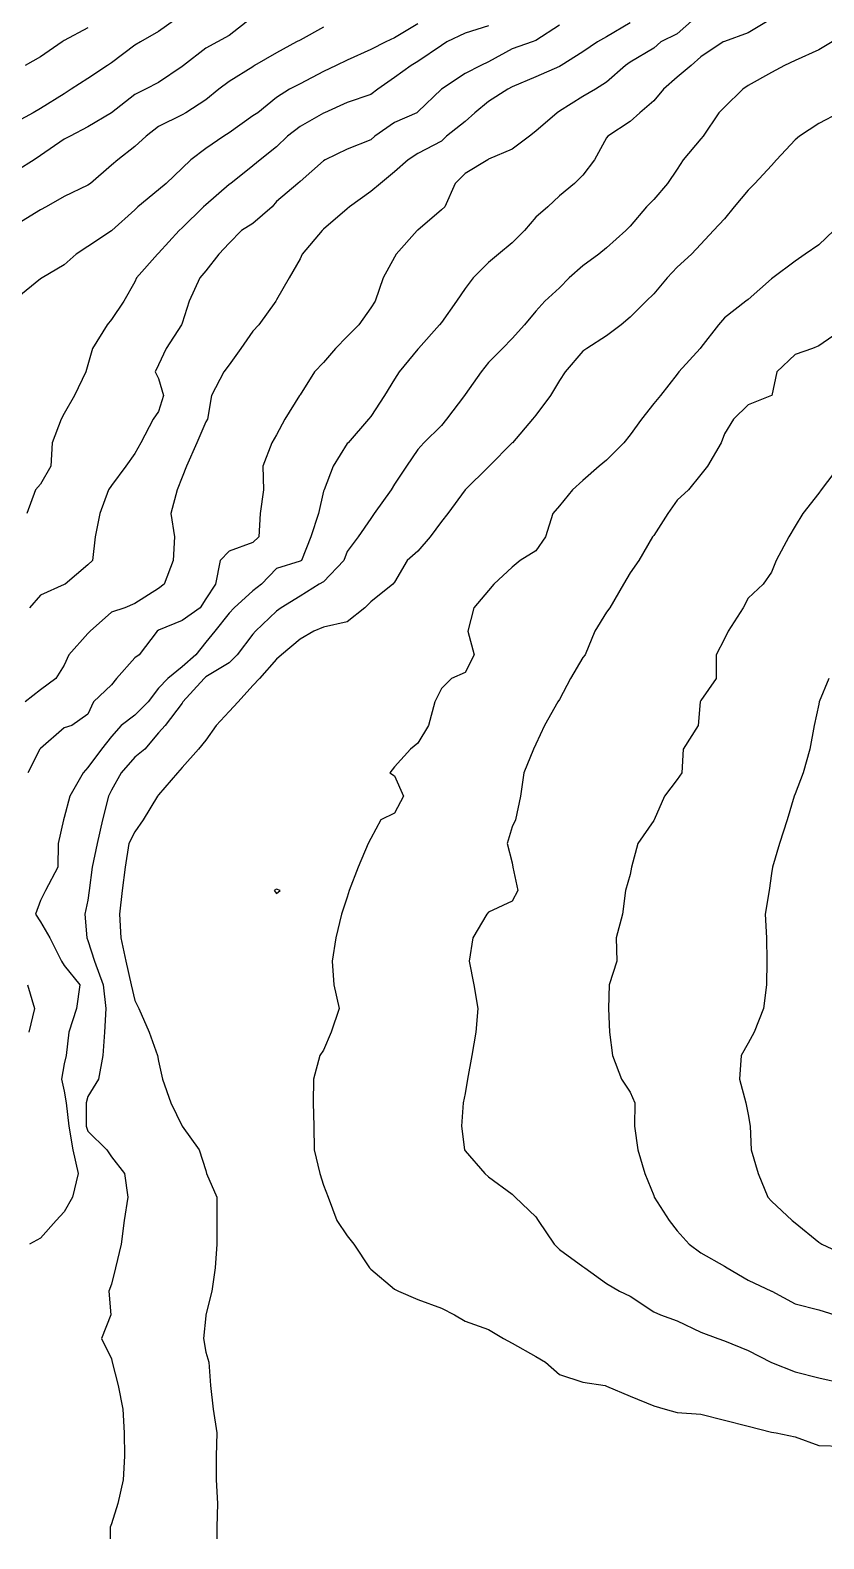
# Model space of a CAD drawing. Header units: metres. Extents: x 2681030 to 2681330, y 1246000 to 1246290.
# Drawn here: x 2681243.53 to 2681260.36, y 1246000 to 1246032 of the extents above; entities that cross this region are included whole.
import ezdxf

# ---------------------------------------------------------------- set-up
doc = ezdxf.new("R2010")
doc.units = ezdxf.units.M
doc.layers.add('BASIS_HOEHENLINIEN', color=8, linetype='Continuous')

msp = doc.modelspace()

# ---------------------------------------------------------------- linework, layer by layer
at = {"layer": 'BASIS_HOEHENLINIEN'}
for points in [[(2681248.21, 1246032.25, 0), (2681247.75, 1246031.884, 0), (2681247.503, 1246031.75, 0), (2681247.25, 1246031.619, 0), (2681246.777, 1246031.25, 0), (2681246.75, 1246031.228, 0), (2681246.25, 1246030.893, 0), (2681245.976, 1246030.75, 0), (2681245.75, 1246030.634, 0), (2681245.254, 1246030.25, 0), (2681245.25, 1246030.246, 0), (2681244.75, 1246029.948, 0), (2681244.379, 1246029.75, 0), (2681244.25, 1246029.688, 0), (2681243.75, 1246029.341, 0), (2681243.611, 1246029.25, 0), (2681243.25, 1246029.026, 0)], [(2681246.636, 1246032.25, 0), (2681246.25, 1246031.975, 0), (2681245.868, 1246031.75, 0), (2681245.75, 1246031.679, 0), (2681245.25, 1246031.31, 0), (2681245.168, 1246031.25, 0), (2681244.75, 1246030.976, 0), (2681244.396, 1246030.75, 0), (2681244.25, 1246030.651, 0), (2681243.75, 1246030.337, 0), (2681243.593, 1246030.25, 0), (2681243.25, 1246030.064, 0)], [(2681251.75, 1246032.137, 0), (2681251.25, 1246031.836, 0), (2681251.067, 1246031.75, 0), (2681250.75, 1246031.591, 0), (2681250.25, 1246031.362, 0), (2681250.019, 1246031.25, 0), (2681249.75, 1246031.124, 0), (2681249.25, 1246030.86, 0), (2681249.03, 1246030.75, 0), (2681248.75, 1246030.573, 0), (2681248.353, 1246030.25, 0), (2681248.25, 1246030.181, 0), (2681247.75, 1246029.82, 0), (2681247.632, 1246029.75, 0), (2681247.25, 1246029.489, 0), (2681246.937, 1246029.25, 0), (2681246.75, 1246029.072, 0), (2681246.414, 1246028.75, 0), (2681246.25, 1246028.61, 0), (2681245.814, 1246028.25, 0), (2681245.75, 1246028.188, 0), (2681245.26, 1246027.75, 0), (2681245.25, 1246027.742, 0), (2681244.75, 1246027.413, 0), (2681244.506, 1246027.25, 0), (2681244.25, 1246027.023, 0), (2681243.783, 1246026.75, 0), (2681243.75, 1246026.728, 0), (2681243.25, 1246026.323, 0)], [(2681249.75, 1246032.066, 0), (2681249.25, 1246031.788, 0), (2681249.178, 1246031.75, 0), (2681248.75, 1246031.522, 0), (2681248.287, 1246031.25, 0), (2681248.25, 1246031.224, 0), (2681247.75, 1246030.914, 0), (2681247.532, 1246030.75, 0), (2681247.25, 1246030.523, 0), (2681246.831, 1246030.25, 0), (2681246.75, 1246030.205, 0), (2681246.25, 1246029.954, 0), (2681245.987, 1246029.75, 0), (2681245.75, 1246029.533, 0), (2681245.387, 1246029.25, 0), (2681245.25, 1246029.14, 0), (2681244.804, 1246028.75, 0), (2681244.75, 1246028.713, 0), (2681244.25, 1246028.469, 0), (2681243.868, 1246028.25, 0), (2681243.75, 1246028.186, 0), (2681243.25, 1246027.885, 0)], [(2681256.25, 1246032.158, 0), (2681255.75, 1246031.862, 0), (2681255.556, 1246031.75, 0), (2681255.25, 1246031.543, 0), (2681254.787, 1246031.25, 0), (2681254.75, 1246031.227, 0), (2681254.25, 1246031.01, 0), (2681253.75, 1246030.801, 0), (2681253.655, 1246030.75, 0), (2681253.25, 1246030.485, 0), (2681252.955, 1246030.25, 0), (2681252.75, 1246030.064, 0), (2681252.355, 1246029.75, 0), (2681252.25, 1246029.647, 0), (2681251.75, 1246029.381, 0), (2681251.545, 1246029.25, 0), (2681251.25, 1246028.997, 0), (2681250.955, 1246028.75, 0), (2681250.75, 1246028.577, 0), (2681250.301, 1246028.25, 0), (2681250.25, 1246028.212, 0), (2681249.75, 1246027.78, 0), (2681249.72, 1246027.75, 0), (2681249.299, 1246027.25, 0), (2681249.25, 1246027.15, 0), (2681249.02, 1246026.75, 0), (2681248.75, 1246026.279, 0), (2681248.735, 1246026.25, 0), (2681248.377, 1246025.75, 0), (2681248.25, 1246025.617, 0), (2681247.997, 1246025.25, 0), (2681247.75, 1246024.901, 0), (2681247.635, 1246024.75, 0), (2681247.374, 1246024.25, 0), (2681247.286, 1246023.75, 0), (2681247.25, 1246023.695, 0), (2681247.06, 1246023.25, 0), (2681246.843, 1246022.75, 0), (2681246.75, 1246022.516, 0), (2681246.644, 1246022.25, 0), (2681246.511, 1246021.75, 0), (2681246.588, 1246021.25, 0), (2681246.562, 1246020.75, 0), (2681246.371, 1246020.25, 0), (2681246.25, 1246020.154, 0), (2681245.75, 1246019.84, 0), (2681245.536, 1246019.75, 0), (2681245.25, 1246019.657, 0), (2681244.8, 1246019.25, 0), (2681244.75, 1246019.201, 0), (2681244.351, 1246018.75, 0), (2681244.25, 1246018.531, 0), (2681244.072, 1246018.25, 0), (2681243.75, 1246018.006, 0), (2681243.421, 1246017.75, 0)], [(2681244.75, 1246032.053, 0), (2681244.25, 1246031.78, 0), (2681244.203, 1246031.75, 0), (2681243.75, 1246031.432, 0), (2681243.425, 1246031.25, 0)], [(2681253.25, 1246032.095, 0), (2681252.75, 1246031.94, 0), (2681252.362, 1246031.75, 0), (2681252.25, 1246031.674, 0), (2681251.75, 1246031.332, 0), (2681251.606, 1246031.25, 0), (2681251.25, 1246030.999, 0), (2681250.898, 1246030.75, 0), (2681250.75, 1246030.637, 0), (2681250.25, 1246030.466, 0), (2681249.77, 1246030.25, 0), (2681249.75, 1246030.241, 0), (2681249.25, 1246029.955, 0), (2681248.987, 1246029.75, 0), (2681248.75, 1246029.522, 0), (2681248.404, 1246029.25, 0), (2681248.25, 1246029.124, 0), (2681247.78, 1246028.75, 0), (2681247.75, 1246028.727, 0), (2681247.25, 1246028.293, 0), (2681247.201, 1246028.25, 0), (2681246.75, 1246027.805, 0), (2681246.689, 1246027.75, 0), (2681246.25, 1246027.27, 0), (2681246.227, 1246027.25, 0), (2681245.781, 1246026.75, 0), (2681245.75, 1246026.662, 0), (2681245.517, 1246026.25, 0), (2681245.25, 1246025.863, 0), (2681245.159, 1246025.75, 0), (2681244.852, 1246025.25, 0), (2681244.75, 1246024.902, 0), (2681244.708, 1246024.75, 0), (2681244.465, 1246024.25, 0), (2681244.25, 1246023.869, 0), (2681244.182, 1246023.75, 0), (2681243.997, 1246023.25, 0), (2681243.964, 1246022.75, 0), (2681243.75, 1246022.372, 0), (2681243.638, 1246022.25, 0), (2681243.458, 1246021.75, 0)], [(2681257.616, 1246032.25, 0), (2681257.25, 1246031.925, 0), (2681256.901, 1246031.75, 0), (2681256.75, 1246031.618, 0), (2681256.25, 1246031.32, 0), (2681256.155, 1246031.25, 0), (2681255.75, 1246030.895, 0), (2681255.517, 1246030.75, 0), (2681255.25, 1246030.591, 0), (2681254.75, 1246030.279, 0), (2681254.701, 1246030.25, 0), (2681254.25, 1246029.856, 0), (2681254.113, 1246029.75, 0), (2681253.75, 1246029.476, 0), (2681253.25, 1246029.262, 0), (2681253.233, 1246029.25, 0), (2681252.75, 1246028.962, 0), (2681252.537, 1246028.75, 0), (2681252.32, 1246028.25, 0), (2681252.25, 1246028.19, 0), (2681251.75, 1246027.759, 0), (2681251.735, 1246027.75, 0), (2681251.287, 1246027.25, 0), (2681251.25, 1246027.186, 0), (2681251.011, 1246026.75, 0), (2681250.843, 1246026.25, 0), (2681250.75, 1246026.108, 0), (2681250.498, 1246025.75, 0), (2681250.25, 1246025.506, 0), (2681250.003, 1246025.25, 0), (2681249.75, 1246024.952, 0), (2681249.559, 1246024.75, 0), (2681249.25, 1246024.264, 0), (2681249.242, 1246024.25, 0), (2681248.93, 1246023.75, 0), (2681248.75, 1246023.417, 0), (2681248.652, 1246023.25, 0), (2681248.459, 1246022.75, 0), (2681248.476, 1246022.25, 0), (2681248.406, 1246021.75, 0), (2681248.376, 1246021.25, 0), (2681248.25, 1246021.131, 0), (2681247.75, 1246020.95, 0), (2681247.557, 1246020.75, 0), (2681247.459, 1246020.25, 0), (2681247.25, 1246019.939, 0), (2681247.135, 1246019.75, 0), (2681246.75, 1246019.481, 0), (2681246.25, 1246019.275, 0), (2681246.22, 1246019.25, 0), (2681245.838, 1246018.75, 0), (2681245.75, 1246018.685, 0), (2681245.356, 1246018.25, 0), (2681245.25, 1246018.115, 0), (2681244.868, 1246017.75, 0), (2681244.75, 1246017.494, 0), (2681244.413, 1246017.25, 0), (2681244.25, 1246017.205, 0), (2681243.75, 1246016.765, 0), (2681243.735, 1246016.75, 0), (2681243.476, 1246016.25, 0)], [(2681254.75, 1246032.105, 0), (2681254.25, 1246031.782, 0), (2681254.174, 1246031.75, 0), (2681253.75, 1246031.601, 0), (2681253.25, 1246031.331, 0), (2681253.085, 1246031.25, 0), (2681252.75, 1246031.079, 0), (2681252.25, 1246030.752, 0), (2681252.247, 1246030.75, 0), (2681251.75, 1246030.265, 0), (2681251.729, 1246030.25, 0), (2681251.25, 1246030.041, 0), (2681250.833, 1246029.75, 0), (2681250.75, 1246029.671, 0), (2681250.25, 1246029.473, 0), (2681249.786, 1246029.25, 0), (2681249.75, 1246029.23, 0), (2681249.25, 1246028.79, 0), (2681249.202, 1246028.75, 0), (2681248.75, 1246028.367, 0), (2681248.661, 1246028.25, 0), (2681248.25, 1246027.901, 0), (2681248.01, 1246027.75, 0), (2681247.75, 1246027.483, 0), (2681247.532, 1246027.25, 0), (2681247.25, 1246026.894, 0), (2681247.126, 1246026.75, 0), (2681246.9, 1246026.25, 0), (2681246.75, 1246025.786, 0), (2681246.74, 1246025.75, 0), (2681246.409, 1246025.25, 0), (2681246.25, 1246024.901, 0), (2681246.179, 1246024.75, 0), (2681246.25, 1246024.609, 0), (2681246.356, 1246024.25, 0), (2681246.25, 1246023.913, 0), (2681246.138, 1246023.75, 0), (2681245.878, 1246023.25, 0), (2681245.75, 1246023.019, 0), (2681245.556, 1246022.75, 0), (2681245.25, 1246022.344, 0), (2681245.187, 1246022.25, 0), (2681245.002, 1246021.75, 0), (2681244.904, 1246021.25, 0), (2681244.847, 1246020.75, 0), (2681244.75, 1246020.658, 0), (2681244.267, 1246020.25, 0), (2681244.25, 1246020.241, 0), (2681243.75, 1246020.018, 0), (2681243.515, 1246019.75, 0)], [(2681259.25, 1246032.238, 0), (2681258.75, 1246031.945, 0), (2681258.25, 1246031.762, 0), (2681258.222, 1246031.75, 0), (2681257.75, 1246031.437, 0), (2681257.544, 1246031.25, 0), (2681257.25, 1246031.001, 0), (2681256.959, 1246030.75, 0), (2681256.75, 1246030.499, 0), (2681256.453, 1246030.25, 0), (2681256.25, 1246030.062, 0), (2681255.777, 1246029.75, 0), (2681255.75, 1246029.713, 0), (2681255.497, 1246029.25, 0), (2681255.25, 1246028.926, 0), (2681255.068, 1246028.75, 0), (2681254.75, 1246028.483, 0), (2681254.503, 1246028.25, 0), (2681254.25, 1246028.031, 0), (2681254.01, 1246027.75, 0), (2681253.75, 1246027.486, 0), (2681253.461, 1246027.25, 0), (2681253.25, 1246027.074, 0), (2681252.924, 1246026.75, 0), (2681252.75, 1246026.519, 0), (2681252.571, 1246026.25, 0), (2681252.25, 1246025.802, 0), (2681252.205, 1246025.75, 0), (2681251.763, 1246025.25, 0), (2681251.75, 1246025.237, 0), (2681251.35, 1246024.75, 0), (2681251.25, 1246024.597, 0), (2681251.041, 1246024.25, 0), (2681250.75, 1246023.806, 0), (2681250.703, 1246023.75, 0), (2681250.269, 1246023.25, 0), (2681250.25, 1246023.232, 0), (2681249.954, 1246022.75, 0), (2681249.759, 1246022.25, 0), (2681249.75, 1246022.221, 0), (2681249.645, 1246021.75, 0), (2681249.476, 1246021.25, 0), (2681249.278, 1246020.75, 0), (2681249.25, 1246020.734, 0), (2681248.75, 1246020.585, 0), (2681248.431, 1246020.25, 0), (2681248.25, 1246020.107, 0), (2681247.855, 1246019.75, 0), (2681247.75, 1246019.632, 0), (2681247.445, 1246019.25, 0), (2681247.25, 1246019.016, 0), (2681247.039, 1246018.75, 0), (2681246.75, 1246018.494, 0), (2681246.445, 1246018.25, 0), (2681246.25, 1246018.04, 0), (2681246.031, 1246017.75, 0), (2681245.75, 1246017.47, 0), (2681245.455, 1246017.25, 0), (2681245.25, 1246017.021, 0), (2681245.037, 1246016.75, 0), (2681244.75, 1246016.363, 0), (2681244.652, 1246016.25, 0), (2681244.372, 1246015.75, 0), (2681244.25, 1246015.298, 0), (2681244.238, 1246015.25, 0), (2681244.119, 1246014.75, 0), (2681244.115, 1246014.25, 0), (2681243.856, 1246013.75, 0), (2681243.75, 1246013.536, 0), (2681243.644, 1246013.25, 0), (2681243.75, 1246013.085, 0), (2681243.945, 1246012.75, 0), (2681244.191, 1246012.25, 0), (2681244.25, 1246012.16, 0), (2681244.578, 1246011.75, 0), (2681244.512, 1246011.25, 0), (2681244.346, 1246010.75, 0), (2681244.289, 1246010.25, 0), (2681244.25, 1246010.078, 0), (2681244.192, 1246009.75, 0), (2681244.25, 1246009.498, 0), (2681244.289, 1246009.25, 0), (2681244.349, 1246008.75, 0), (2681244.433, 1246008.25, 0), (2681244.543, 1246007.75, 0), (2681244.427, 1246007.25, 0), (2681244.25, 1246006.937, 0), (2681244.076, 1246006.75, 0), (2681243.75, 1246006.38, 0), (2681243.517, 1246006.25, 0)], [(2681260.532, 1246031.75, 0), (2681260.25, 1246031.585, 0), (2681259.75, 1246031.357, 0), (2681259.525, 1246031.25, 0), (2681259.25, 1246031.099, 0), (2681258.75, 1246030.828, 0), (2681258.643, 1246030.75, 0), (2681258.25, 1246030.364, 0), (2681258.132, 1246030.25, 0), (2681257.797, 1246029.75, 0), (2681257.75, 1246029.696, 0), (2681257.378, 1246029.25, 0), (2681257.25, 1246029.053, 0), (2681257.042, 1246028.75, 0), (2681256.75, 1246028.41, 0), (2681256.596, 1246028.25, 0), (2681256.25, 1246027.845, 0), (2681256.158, 1246027.75, 0), (2681255.75, 1246027.383, 0), (2681255.588, 1246027.25, 0), (2681255.25, 1246027.001, 0), (2681254.96, 1246026.75, 0), (2681254.75, 1246026.536, 0), (2681254.439, 1246026.25, 0), (2681254.25, 1246026.043, 0), (2681254.007, 1246025.75, 0), (2681253.75, 1246025.462, 0), (2681253.542, 1246025.25, 0), (2681253.25, 1246024.949, 0), (2681253.093, 1246024.75, 0), (2681252.75, 1246024.269, 0), (2681252.735, 1246024.25, 0), (2681252.358, 1246023.75, 0), (2681252.25, 1246023.615, 0), (2681251.873, 1246023.25, 0), (2681251.75, 1246023.107, 0), (2681251.506, 1246022.75, 0), (2681251.25, 1246022.373, 0), (2681251.181, 1246022.25, 0), (2681250.82, 1246021.75, 0), (2681250.75, 1246021.644, 0), (2681250.486, 1246021.25, 0), (2681250.25, 1246020.94, 0), (2681250.181, 1246020.75, 0), (2681249.75, 1246020.298, 0), (2681249.657, 1246020.25, 0), (2681249.25, 1246019.998, 0), (2681248.852, 1246019.75, 0), (2681248.75, 1246019.676, 0), (2681248.308, 1246019.25, 0), (2681248.25, 1246019.189, 0), (2681247.919, 1246018.75, 0), (2681247.75, 1246018.579, 0), (2681247.25, 1246018.283, 0), (2681247.214, 1246018.25, 0), (2681246.766, 1246017.75, 0), (2681246.75, 1246017.728, 0), (2681246.39, 1246017.25, 0), (2681246.25, 1246017.098, 0), (2681245.96, 1246016.75, 0), (2681245.75, 1246016.577, 0), (2681245.456, 1246016.25, 0), (2681245.25, 1246015.882, 0), (2681245.187, 1246015.75, 0), (2681245.059, 1246015.25, 0), (2681244.952, 1246014.75, 0), (2681244.844, 1246014.25, 0), (2681244.782, 1246013.75, 0), (2681244.75, 1246013.544, 0), (2681244.685, 1246013.25, 0), (2681244.727, 1246012.75, 0), (2681244.75, 1246012.691, 0), (2681244.89, 1246012.25, 0), (2681245.077, 1246011.75, 0), (2681245.135, 1246011.25, 0), (2681245.104, 1246010.75, 0), (2681245.071, 1246010.25, 0), (2681244.975, 1246009.75, 0), (2681244.75, 1246009.382, 0), (2681244.714, 1246009.25, 0), (2681244.713, 1246008.75, 0), (2681244.75, 1246008.646, 0), (2681245.151, 1246008.25, 0), (2681245.25, 1246008.104, 0), (2681245.526, 1246007.75, 0), (2681245.601, 1246007.25, 0), (2681245.521, 1246006.75, 0), (2681245.459, 1246006.25, 0), (2681245.339, 1246005.75, 0), (2681245.25, 1246005.402, 0), (2681245.193, 1246005.25, 0), (2681245.238, 1246004.75, 0), (2681245.04, 1246004.25, 0), (2681245.25, 1246003.819, 0), (2681245.27, 1246003.75, 0), (2681245.391, 1246003.25, 0), (2681245.49, 1246002.75, 0), (2681245.52, 1246002.25, 0), (2681245.526, 1246001.75, 0), (2681245.5, 1246001.25, 0), (2681245.387, 1246000.75, 0), (2681245.25, 1246000.319, 0), (2681245.226, 1246000.25, 0), (2681245.226, 1246000, 0)], [(2681260.685, 1246030.25, 0), (2681260.25, 1246030.019, 0), (2681259.842, 1246029.75, 0), (2681259.75, 1246029.676, 0), (2681259.355, 1246029.25, 0), (2681259.25, 1246029.133, 0), (2681258.892, 1246028.75, 0), (2681258.75, 1246028.603, 0), (2681258.457, 1246028.25, 0), (2681258.25, 1246027.999, 0), (2681258.017, 1246027.75, 0), (2681257.75, 1246027.464, 0), (2681257.553, 1246027.25, 0), (2681257.25, 1246026.974, 0), (2681257.037, 1246026.75, 0), (2681256.75, 1246026.411, 0), (2681256.592, 1246026.25, 0), (2681256.25, 1246025.91, 0), (2681256.059, 1246025.75, 0), (2681255.75, 1246025.52, 0), (2681255.33, 1246025.25, 0), (2681255.25, 1246025.191, 0), (2681254.872, 1246024.75, 0), (2681254.75, 1246024.568, 0), (2681254.561, 1246024.25, 0), (2681254.25, 1246023.836, 0), (2681254.178, 1246023.75, 0), (2681253.753, 1246023.25, 0), (2681253.75, 1246023.247, 0), (2681253.263, 1246022.75, 0), (2681253.25, 1246022.735, 0), (2681252.75, 1246022.251, 0), (2681252.749, 1246022.25, 0), (2681252.386, 1246021.75, 0), (2681252.25, 1246021.58, 0), (2681252.01, 1246021.25, 0), (2681251.75, 1246020.951, 0), (2681251.525, 1246020.75, 0), (2681251.25, 1246020.293, 0), (2681251.218, 1246020.25, 0), (2681250.75, 1246019.878, 0), (2681250.625, 1246019.75, 0), (2681250.25, 1246019.449, 0), (2681249.75, 1246019.339, 0), (2681249.546, 1246019.25, 0), (2681249.25, 1246019.085, 0), (2681248.856, 1246018.75, 0), (2681248.75, 1246018.658, 0), (2681248.388, 1246018.25, 0), (2681248.25, 1246018.098, 0), (2681247.94, 1246017.75, 0), (2681247.75, 1246017.549, 0), (2681247.475, 1246017.25, 0), (2681247.25, 1246016.942, 0), (2681247.1, 1246016.75, 0), (2681246.75, 1246016.358, 0), (2681246.653, 1246016.25, 0), (2681246.25, 1246015.778, 0), (2681246.226, 1246015.75, 0), (2681245.923, 1246015.25, 0), (2681245.75, 1246014.994, 0), (2681245.618, 1246014.75, 0), (2681245.542, 1246014.25, 0), (2681245.476, 1246013.75, 0), (2681245.424, 1246013.25, 0), (2681245.447, 1246012.75, 0), (2681245.554, 1246012.25, 0), (2681245.669, 1246011.75, 0), (2681245.75, 1246011.42, 0), (2681245.83, 1246011.25, 0), (2681246.05, 1246010.75, 0), (2681246.228, 1246010.25, 0), (2681246.25, 1246010.131, 0), (2681246.337, 1246009.75, 0), (2681246.51, 1246009.25, 0), (2681246.75, 1246008.755, 0), (2681246.752, 1246008.75, 0), (2681247.109, 1246008.25, 0), (2681247.25, 1246007.81, 0), (2681247.268, 1246007.75, 0), (2681247.486, 1246007.25, 0), (2681247.485, 1246006.75, 0), (2681247.488, 1246006.25, 0), (2681247.454, 1246005.75, 0), (2681247.378, 1246005.25, 0), (2681247.254, 1246004.75, 0), (2681247.25, 1246004.732, 0), (2681247.205, 1246004.25, 0), (2681247.25, 1246003.958, 0), (2681247.316, 1246003.75, 0), (2681247.352, 1246003.25, 0), (2681247.409, 1246002.75, 0), (2681247.486, 1246002.25, 0), (2681247.472, 1246001.75, 0), (2681247.469, 1246001.25, 0), (2681247.503, 1246000.75, 0), (2681247.483, 1246000.25, 0), (2681247.483, 1246000, 0)], [(2681260.567, 1246027.75, 0), (2681260.25, 1246027.45, 0), (2681259.961, 1246027.25, 0), (2681259.75, 1246027.1, 0), (2681259.278, 1246026.75, 0), (2681259.25, 1246026.726, 0), (2681258.75, 1246026.288, 0), (2681258.703, 1246026.25, 0), (2681258.25, 1246025.9, 0), (2681258.123, 1246025.75, 0), (2681257.75, 1246025.267, 0), (2681257.736, 1246025.25, 0), (2681257.281, 1246024.75, 0), (2681257.25, 1246024.704, 0), (2681256.895, 1246024.25, 0), (2681256.75, 1246024.082, 0), (2681256.489, 1246023.75, 0), (2681256.25, 1246023.419, 0), (2681256.114, 1246023.25, 0), (2681255.75, 1246022.878, 0), (2681255.595, 1246022.75, 0), (2681255.25, 1246022.446, 0), (2681255.028, 1246022.25, 0), (2681254.75, 1246021.908, 0), (2681254.611, 1246021.75, 0), (2681254.453, 1246021.25, 0), (2681254.25, 1246020.957, 0), (2681253.918, 1246020.75, 0), (2681253.75, 1246020.611, 0), (2681253.362, 1246020.25, 0), (2681253.25, 1246020.116, 0), (2681252.935, 1246019.75, 0), (2681252.81, 1246019.25, 0), (2681252.945, 1246018.75, 0), (2681252.75, 1246018.378, 0), (2681252.459, 1246018.25, 0), (2681252.25, 1246018.033, 0), (2681252.107, 1246017.75, 0), (2681251.973, 1246017.25, 0), (2681251.75, 1246016.875, 0), (2681251.596, 1246016.75, 0), (2681251.25, 1246016.375, 0), (2681251.153, 1246016.25, 0), (2681251.25, 1246016.183, 0), (2681251.447, 1246015.75, 0), (2681251.25, 1246015.39, 0), (2681250.962, 1246015.25, 0), (2681250.75, 1246014.855, 0), (2681250.696, 1246014.75, 0), (2681250.481, 1246014.25, 0), (2681250.29, 1246013.75, 0), (2681250.25, 1246013.607, 0), (2681250.13, 1246013.25, 0), (2681250.012, 1246012.75, 0), (2681249.935, 1246012.25, 0), (2681249.969, 1246011.75, 0), (2681250.079, 1246011.25, 0), (2681249.909, 1246010.75, 0), (2681249.75, 1246010.368, 0), (2681249.669, 1246010.25, 0), (2681249.539, 1246009.75, 0), (2681249.53, 1246009.25, 0), (2681249.541, 1246008.75, 0), (2681249.55, 1246008.25, 0), (2681249.67, 1246007.75, 0), (2681249.75, 1246007.5, 0), (2681249.848, 1246007.25, 0), (2681250.031, 1246006.75, 0), (2681250.25, 1246006.428, 0), (2681250.392, 1246006.25, 0), (2681250.723, 1246005.75, 0), (2681250.75, 1246005.72, 0), (2681251.25, 1246005.299, 0), (2681251.337, 1246005.25, 0), (2681251.75, 1246005.077, 0), (2681252.25, 1246004.891, 0), (2681252.525, 1246004.75, 0), (2681252.75, 1246004.614, 0), (2681253.25, 1246004.441, 0), (2681253.566, 1246004.25, 0), (2681253.75, 1246004.149, 0), (2681254.25, 1246003.867, 0), (2681254.453, 1246003.75, 0), (2681254.75, 1246003.483, 0), (2681255.25, 1246003.326, 0), (2681255.72, 1246003.25, 0), (2681255.75, 1246003.241, 0), (2681256.25, 1246003.027, 0), (2681256.75, 1246002.821, 0), (2681256.993, 1246002.75, 0), (2681257.25, 1246002.682, 0), (2681257.75, 1246002.647, 0), (2681258.25, 1246002.516, 0), (2681258.75, 1246002.387, 0), (2681259.25, 1246002.262, 0), (2681259.347, 1246002.25, 0), (2681259.75, 1246002.162, 0), (2681260.25, 1246001.977, 0), (2681260.75, 1246001.965, 0)], [(2681260.75, 1246025.65, 0), (2681260.25, 1246025.303, 0), (2681260.114, 1246025.25, 0), (2681259.75, 1246025.121, 0), (2681259.358, 1246024.75, 0), (2681259.252, 1246024.25, 0), (2681259.25, 1246024.248, 0), (2681258.75, 1246024.054, 0), (2681258.444, 1246023.75, 0), (2681258.25, 1246023.438, 0), (2681258.178, 1246023.25, 0), (2681257.893, 1246022.75, 0), (2681257.75, 1246022.578, 0), (2681257.491, 1246022.25, 0), (2681257.25, 1246022.033, 0), (2681257.051, 1246021.75, 0), (2681256.75, 1246021.28, 0), (2681256.726, 1246021.25, 0), (2681256.435, 1246020.75, 0), (2681256.25, 1246020.487, 0), (2681256.106, 1246020.25, 0), (2681255.819, 1246019.75, 0), (2681255.75, 1246019.656, 0), (2681255.505, 1246019.25, 0), (2681255.297, 1246018.75, 0), (2681255.25, 1246018.693, 0), (2681254.989, 1246018.25, 0), (2681254.75, 1246017.802, 0), (2681254.719, 1246017.75, 0), (2681254.437, 1246017.25, 0), (2681254.25, 1246016.857, 0), (2681254.202, 1246016.75, 0), (2681253.994, 1246016.25, 0), (2681253.923, 1246015.75, 0), (2681253.818, 1246015.25, 0), (2681253.75, 1246015.099, 0), (2681253.642, 1246014.75, 0), (2681253.75, 1246014.342, 0), (2681253.765, 1246014.25, 0), (2681253.866, 1246013.75, 0), (2681253.75, 1246013.528, 0), (2681253.25, 1246013.295, 0), (2681253.211, 1246013.25, 0), (2681252.911, 1246012.75, 0), (2681252.839, 1246012.25, 0), (2681252.936, 1246011.75, 0), (2681253.024, 1246011.25, 0), (2681252.977, 1246010.75, 0), (2681252.892, 1246010.25, 0), (2681252.801, 1246009.75, 0), (2681252.75, 1246009.446, 0), (2681252.707, 1246009.25, 0), (2681252.673, 1246008.75, 0), (2681252.735, 1246008.25, 0), (2681252.75, 1246008.233, 0), (2681253.167, 1246007.75, 0), (2681253.25, 1246007.675, 0), (2681253.75, 1246007.309, 0), (2681253.811, 1246007.25, 0), (2681254.25, 1246006.827, 0), (2681254.302, 1246006.75, 0), (2681254.639, 1246006.25, 0), (2681254.75, 1246006.138, 0), (2681255.25, 1246005.776, 0), (2681255.288, 1246005.75, 0), (2681255.75, 1246005.416, 0), (2681256.028, 1246005.25, 0), (2681256.25, 1246005.144, 0), (2681256.75, 1246004.817, 0), (2681256.891, 1246004.75, 0), (2681257.25, 1246004.623, 0), (2681257.75, 1246004.382, 0), (2681258.109, 1246004.25, 0), (2681258.25, 1246004.199, 0), (2681258.75, 1246003.995, 0), (2681259.233, 1246003.75, 0), (2681259.25, 1246003.743, 0), (2681259.75, 1246003.54, 0), (2681260.25, 1246003.417, 0), (2681260.75, 1246003.299, 0)], [(2681260.684, 1246022.75, 0), (2681260.299, 1246022.25, 0), (2681260.25, 1246022.182, 0), (2681259.911, 1246021.75, 0), (2681259.75, 1246021.48, 0), (2681259.614, 1246021.25, 0), (2681259.349, 1246020.75, 0), (2681259.25, 1246020.502, 0), (2681259.073, 1246020.25, 0), (2681258.75, 1246019.954, 0), (2681258.644, 1246019.75, 0), (2681258.326, 1246019.25, 0), (2681258.25, 1246019.093, 0), (2681258.073, 1246018.75, 0), (2681258.075, 1246018.25, 0), (2681257.75, 1246017.782, 0), (2681257.733, 1246017.75, 0), (2681257.696, 1246017.25, 0), (2681257.378, 1246016.75, 0), (2681257.346, 1246016.25, 0), (2681257.25, 1246016.108, 0), (2681256.981, 1246015.75, 0), (2681256.763, 1246015.25, 0), (2681256.75, 1246015.234, 0), (2681256.412, 1246014.75, 0), (2681256.276, 1246014.25, 0), (2681256.25, 1246014.094, 0), (2681256.152, 1246013.75, 0), (2681256.088, 1246013.25, 0), (2681255.955, 1246012.75, 0), (2681255.966, 1246012.25, 0), (2681255.803, 1246011.75, 0), (2681255.79, 1246011.25, 0), (2681255.81, 1246010.75, 0), (2681255.875, 1246010.25, 0), (2681256.066, 1246009.75, 0), (2681256.25, 1246009.477, 0), (2681256.349, 1246009.25, 0), (2681256.344, 1246008.75, 0), (2681256.411, 1246008.25, 0), (2681256.561, 1246007.75, 0), (2681256.75, 1246007.28, 0), (2681256.761, 1246007.25, 0), (2681257.076, 1246006.75, 0), (2681257.25, 1246006.535, 0), (2681257.505, 1246006.25, 0), (2681257.75, 1246006.066, 0), (2681258.25, 1246005.785, 0), (2681258.306, 1246005.75, 0), (2681258.75, 1246005.483, 0), (2681259.25, 1246005.251, 0), (2681259.253, 1246005.25, 0), (2681259.75, 1246004.983, 0), (2681260.25, 1246004.854, 0), (2681260.59, 1246004.75, 0)], [(2681260.464, 1246018.25, 0), (2681260.259, 1246017.75, 0), (2681260.25, 1246017.704, 0), (2681260.15, 1246017.25, 0), (2681260.062, 1246016.75, 0), (2681259.917, 1246016.25, 0), (2681259.75, 1246015.805, 0), (2681259.726, 1246015.75, 0), (2681259.58, 1246015.25, 0), (2681259.42, 1246014.75, 0), (2681259.272, 1246014.25, 0), (2681259.25, 1246014.115, 0), (2681259.2, 1246013.75, 0), (2681259.116, 1246013.25, 0), (2681259.143, 1246012.75, 0), (2681259.15, 1246012.25, 0), (2681259.142, 1246011.75, 0), (2681259.079, 1246011.25, 0), (2681258.883, 1246010.75, 0), (2681258.75, 1246010.512, 0), (2681258.605, 1246010.25, 0), (2681258.569, 1246009.75, 0), (2681258.705, 1246009.25, 0), (2681258.75, 1246009, 0), (2681258.794, 1246008.75, 0), (2681258.819, 1246008.25, 0), (2681258.967, 1246007.75, 0), (2681259.167, 1246007.25, 0), (2681259.25, 1246007.165, 0), (2681259.687, 1246006.75, 0), (2681259.75, 1246006.702, 0), (2681260.25, 1246006.292, 0), (2681260.312, 1246006.25, 0), (2681260.75, 1246006.046, 0)], [(2681248.75, 1246013.691, 0), (2681248.832, 1246013.75, 0), (2681248.75, 1246013.778, 0), (2681248.703, 1246013.75, 0), (2681248.75, 1246013.691, 0)], [(2681243.471, 1246011.75, 0), (2681243.622, 1246011.25, 0), (2681243.498, 1246010.75, 0)]]:
    msp.add_polyline3d(points, dxfattribs=at)

doc.saveas('drawing.dxf')
